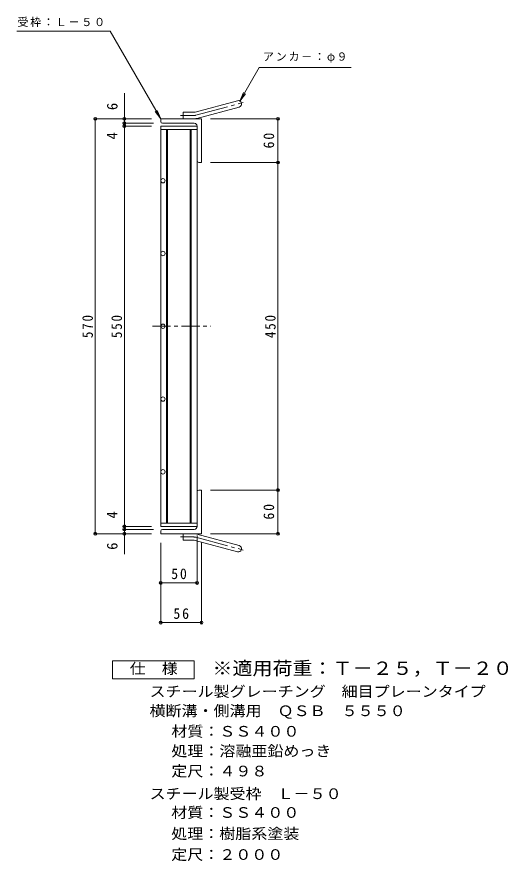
# Model space of a CAD drawing. Units: millimetres, scale not verified. Extents: x -728 to 895, y -687 to 672.
# Drawn here: x 220 to 895, y -548 to 612 of the extents above; entities that cross this region are included whole.
import ezdxf
from ezdxf.enums import TextEntityAlignment as Align

# ---------------------------------------------------------------- set-up
doc = ezdxf.new("R2010")
doc.units = ezdxf.units.MM
doc.header["$LTSCALE"] = 5
doc.header["$PDMODE"] = 32
doc.header["$PDSIZE"] = 4
doc.linetypes.add('CHAIN1', pattern=[8, 5, -1, 1, -1])
doc.linetypes.add('CHAIN2', pattern=[12, 9, -1, 1, -1])
for name, color, linetype, lineweight in [('B-1', 2, 'Continuous', 9), ('B-2', 3, 'Continuous', 9), ('B-4', 7, 'Continuous', 9), ('F-4_F-4ﾚｲﾔ', 2, 'Continuous', 9)]:
    doc.layers.add(name, color=color, linetype=linetype, lineweight=lineweight)
doc.layers.add('F-5_F-5ﾚｲﾔ', color=2, linetype='Continuous')
doc.styles.add('ＭＳ ゴシック', font='')
doc.styles.get('ＭＳ ゴシック').set_extended_font_data('MS Gothic')

msp = doc.modelspace()

# ---------------------------------------------------------------- linework, layer by layer
at = {"layer": 'B-1'}
for p, q in [((464.704, 481.16), (522.895, 496.752)), ((467.034, 472.467), (525.224, 488.059)), ((448.56, 471.853), (448.56, 480.853)), ((462.375, 480.853), (448.56, 480.853)), ((417.56, 468.353), (417.56, 471.853)), ((473.56, 471.853), (417.56, 471.853)), ((463.56, 465.853), (420.06, 465.853)), ((473.56, 471.853), (473.56, 411.853)), ((467.56, 461.853), (467.56, 414.353)), ((470.06, 411.853), (473.56, 411.853)), ((467.56, -88.146), (467.56, -40.646)), ((470.06, -38.146), (473.56, -38.146)), ((473.56, -38.146), (473.56, -98.146)), ((463.56, -92.146), (420.06, -92.146)), ((417.56, -94.646), (417.56, -98.146)), ((473.56, -98.146), (417.56, -98.146)), ((448.56, -98.146), (448.56, -107.146)), ((467.034, -98.76), (525.224, -114.352)), ((462.375, -107.146), (448.56, -107.146)), ((464.704, -107.453), (522.895, -123.045))]:
    msp.add_line(p, q, dxfattribs=at)
at = {"layer": 'B-1', "linetype": 'CHAIN2'}
for p, q in [((465.869, 476.813), (531.035, 494.275)), ((462.375, 476.353), (444.755, 476.353)), ((462.375, -102.646), (444.755, -102.646)), ((465.869, -103.106), (531.035, -120.568))]:
    msp.add_line(p, q, dxfattribs=at)
at = {"layer": 'B-1'}
for centre, radius, start, end in [((524.06, 492.406), 4.5, 285.00014, 104.99991), ((462.375, 489.853), 9, 270, 285.00002), ((420.06, 468.353), 2.5, 180, 270), ((462.375, 489.853), 18, 270, 285), ((463.56, 461.853), 4, 0, 90), ((470.06, 414.353), 2.5, 180, 270), ((470.06, -40.646), 2.5, 90, 180), ((420.06, -94.646), 2.5, 90, 180), ((463.56, -88.146), 4, 270, 0), ((462.375, -116.146), 18, 75, 90), ((462.375, -116.146), 9, 74.99998, 90), ((524.06, -118.699), 4.5, 255.00009, 74.99986)]:
    msp.add_arc(centre, radius, start, end, dxfattribs=at)
at = {"layer": 'B-1', "linetype": 'CHAIN2'}
for centre, start, end in [((462.375, 489.853), 270, 284.99995), ((462.375, -116.146), 75.00005, 90)]:
    msp.add_arc(centre, 13.5, start, end, dxfattribs=at)
at = {"layer": 'B-2'}
for p, q in [((417.56, 461.853), (467.56, 461.853)), ((417.56, 461.853), (417.56, -88.146)), ((417.56, 457.354), (467.56, 457.354)), ((425.56, 457.354), (425.56, -83.647)), ((427.06, 457.354), (427.06, -83.647)), ((458.06, 457.354), (458.06, -83.647)), ((459.56, 457.354), (459.56, -83.647)), ((467.56, 461.853), (467.56, -88.146)), ((417.56, -83.647), (467.56, -83.647)), ((417.56, -88.146), (467.56, -88.146))]:
    msp.add_line(p, q, dxfattribs=at)
at = {"layer": 'B-2', "linetype": 'CHAIN1'}
msp.add_line((406.078, 186.853), (486.587, 186.853), dxfattribs=at)
at = {"layer": 'B-2'}
for centre in [(420.56, 386.853), (420.56, 286.853), (420.56, 186.854), (420.56, 86.853), (420.56, -13.146)]:
    msp.add_circle(centre, 3, dxfattribs=at)
at = {"layer": 'B-4'}
for p, q in [((219.925, 592.453), (347.931, 592.453)), ((417.56, 471.853), (347.931, 592.453)), ((367.56, -126.413), (367.56, 507.022)), ((526.31, 496.303), (531.093, 507.851)), ((526.31, 496.303), (533.919, 506.219)), ((417.56, 471.853), (409.95, 481.77)), ((417.56, 471.853), (412.776, 483.402)), ((405.06, 471.853), (326.06, 471.853)), ((327.56, -98.146), (327.56, 471.853)), ((407.56, 465.853), (366.06, 465.853)), ((486.06, 471.853), (580.06, 471.853)), ((578.56, -98.146), (578.56, 471.853)), ((405.06, 461.853), (366.06, 461.853)), ((486.06, 411.853), (580.06, 411.853)), ((486.06, -38.146), (580.06, -38.146)), ((405.06, -88.146), (366.06, -88.146)), ((407.56, -92.146), (366.06, -92.146)), ((405.06, -98.146), (326.06, -98.146)), ((467.56, -100.646), (467.56, -167.242)), ((486.06, -98.146), (580.06, -98.146)), ((417.56, -110.646), (417.56, -221.858)), ((473.56, -110.646), (473.56, -221.858)), ((417.56, -165.742), (467.56, -165.742)), ((417.56, -220.358), (473.56, -220.358))]:
    msp.add_line(p, q, dxfattribs=at)
msp.add_lwpolyline([(526.31, 496.303), (552.955, 542.453), (679.129, 542.453)], dxfattribs=at)
for p in [(327.56, 471.853), (367.56, 471.853), (367.56, 465.853), (578.56, 471.853), (367.56, 461.853), (578.56, 411.853), (578.56, -38.146), (367.56, -88.146), (367.56, -92.146), (327.56, -98.146), (367.56, -98.146), (578.56, -98.146), (417.56, -165.742), (467.56, -165.742), (417.56, -220.358), (473.56, -220.358)]:
    msp.add_point(p, dxfattribs=at)
at = {"layer": 'F-4_F-4ﾚｲﾔ'}
msp.add_lwpolyline([(351.123, -297.652), (351.123, -272.652), (463.623, -272.652), (463.623, -297.652)], close=True, dxfattribs=at)

# ---------------------------------------------------------------- texts
at = {"layer": 'B-4', "color": 2, "style": 'ＭＳ ゴシック'}
for s, p in [('6', (362.56, 483.888)), ('4', (362.56, 443.567)), ('4', (362.56, -77.247)), ('6', (362.56, -120.267))]:
    msp.add_text(s, height=14.66, rotation=90, dxfattribs=at).set_placement(p, align=Align.BOTTOM_LEFT)
at = {"layer": 'B-4', "char_height": 11, "attachment_point": 7, "style": 'ＭＳ ゴシック'}
for s, insert in [('\\T1.17;受枠：Ｌ－５０', (220.742, 598.096)), ('\\T1.17;アンカ－：φ９', (558.08, 548.845))]:
    msp.add_mtext(s, dxfattribs=dict(at, insert=insert))
at = {"layer": 'B-4', "color": 2, "char_height": 14.66, "attachment_point": 7, "rotation": 90, "style": 'ＭＳ ゴシック'}
for s, insert in [('\\T1.27;\\W0.95;60', (573.56, 431.228)), ('\\T1.27;\\W0.9;570', (324.56, 170.603)), ('\\T1.27;\\W0.9;550', (364.56, 170.603)), ('\\T1.27;\\W0.9;450', (575.56, 170.603)), ('\\T1.27;\\W0.95;60', (573.56, -78.771))]:
    msp.add_mtext(s, dxfattribs=dict(at, insert=insert))
at = {"layer": 'B-4', "color": 2, "char_height": 14.66, "attachment_point": 7, "style": 'ＭＳ ゴシック'}
for s, insert in [('\\T1.27;\\W0.95;50', (431.935, -160.742)), ('\\T1.27;\\W0.95;56', (434.935, -215.358))]:
    msp.add_mtext(s, dxfattribs=dict(at, insert=insert))
at = {"layer": 'F-4_F-4ﾚｲﾔ', "style": 'ＭＳ ゴシック', "width": 1.1}
for s, p in [('仕\u3000様', (374.873, -295.152)), ('スチール製グレーチング\u3000細目プレーンタイプ', (402.168, -326.612)), ('横断溝・側溝用\u3000ＱＳＢ\u3000５５５０', (402.168, -353.17)), ('材質：ＳＳ４００', (432.145, -381.388)), ('処理：溶融亜鉛めっき', (432.145, -408.441)), ('定尺：４９８', (432.145, -435.978)), ('スチール製受枠\u3000Ｌ－５０', (402.18, -467.121)), ('処理：樹脂系塗装', (432.032, -522.01))]:
    msp.add_text(s, height=14.66, dxfattribs=at).set_placement(p, align=Align.BOTTOM_LEFT)
at = {"layer": 'F-5_F-5ﾚｲﾔ', "color": 3, "style": 'ＭＳ ゴシック', "width": 1.1}
msp.add_text('※適用荷重：Ｔ－２５，Ｔ－２０', height=18.33, dxfattribs=at).set_placement((488.623, -297.652), align=Align.BOTTOM_LEFT)
at = {"layer": 'F-5_F-5ﾚｲﾔ', "style": 'ＭＳ ゴシック', "width": 1.1}
for s, p in [('材質：ＳＳ４００', (432.032, -492.928)), ('定尺：２０００', (432.032, -550.706))]:
    msp.add_text(s, height=14.66, dxfattribs=at).set_placement(p, align=Align.BOTTOM_LEFT)

doc.saveas('drawing.dxf')
